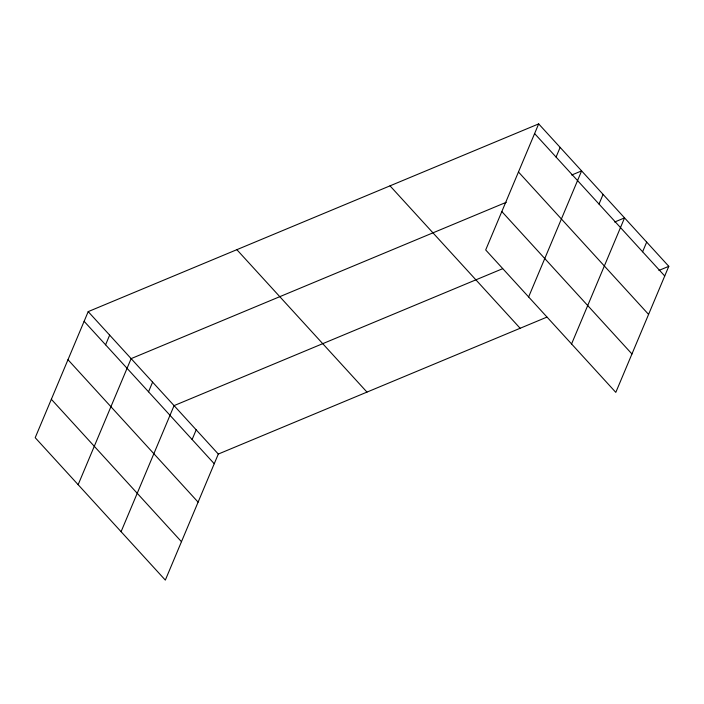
<?xml version="1.0" encoding="UTF-8"?>
<svg xmlns="http://www.w3.org/2000/svg" width="704" height="704" viewBox="0 0 704 704"><rect width="100%" height="100%" fill="white"/><g stroke="black" fill="none" stroke-linecap="round" stroke-linejoin="round"><path stroke-width="1.06" d="M538.674 123.895L485.69 249.946L615.806 392.374L668.8 266.314L538.674 123.895L88.194 311.626L35.2 437.686L165.326 580.105L218.31 454.054L546.902 317.117M105.591 344.81L109.657 335.122M78.144 484.686L131.129 358.626L506.299 202.277M148.535 391.811L152.601 382.122M121.079 531.687L174.073 405.627L502.656 268.69M192.122 439.516L196.196 429.836M556.072 157.071L560.146 147.391M528.625 296.947L581.618 170.896L571.71 175.023M599.016 204.072L603.09 194.392M571.569 343.948L624.554 217.897L614.645 222.024M642.611 251.786L646.677 242.106M658.891 270.45L668.8 266.314M534.609 133.575L664.734 276.003M518.461 171.978L648.586 314.406M501.829 211.543L631.954 353.971M390.016 185.847L520.142 328.266M236.852 249.674L366.978 392.102M88.194 311.626L218.31 454.054M84.119 321.306L214.245 463.734M67.98 359.709L198.106 502.137M51.339 399.282L181.465 541.702"/></g></svg>
